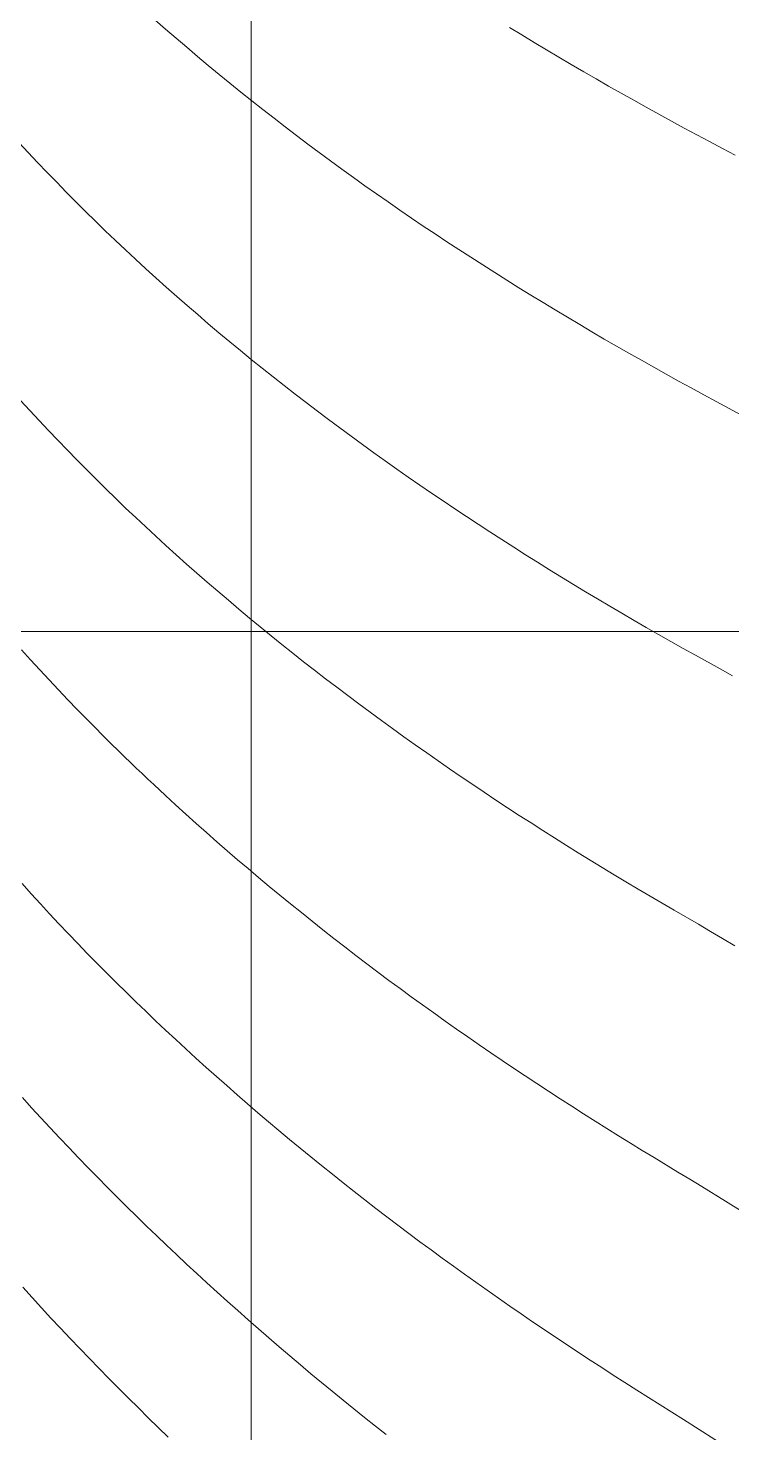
# Model space of a CAD drawing. Extents: x 11249 to 82946, y 15238 to 34763.
# Drawn here: x 53851 to 54113, y 26323 to 26846 of the extents above; entities that cross this region are included whole.
import ezdxf

# ---------------------------------------------------------------- set-up
doc = ezdxf.new("R2010")
doc.units = 0
doc.header["$LTSCALE"] = 250
doc.layers.add('03_Lines_Frames1', color=7, linetype='CONTINUOUS', lineweight=15)
doc.layers.add('03_Lines_Grid', color=253, linetype='CONTINUOUS', lineweight=15)
doc.layers.add('Make2D$Annotation$S0CO1', color=1, linetype='CONTINUOUS', true_color=0xff0000)

# ---------------------------------------------------------------- blocks, each defined once
blk = doc.blocks.new('*U5')
at = {"layer": '03_Lines_Grid'}
blk.add_line((0, -4367.57), (0, 3839.97), dxfattribs=at)
blk = doc.blocks.new('*U6')
at = {"layer": 'Make2D$Annotation$S0CO1', "color": 0, "linetype": 'ByBlock', "lineweight": -2, "transparency": 16777216}
blk.add_blockref('*U5', (4500, 0), dxfattribs=at)

msp = doc.modelspace()

# ---------------------------------------------------------------- linework, layer by layer
at = {"layer": '03_Lines_Frames1'}
for points in [[(54116.51, 26702.17), (54107.14, 26707.2), (54102.47, 26709.72), (54097.8, 26712.25), (54093.14, 26714.8), (54088.49, 26717.37), (54083.85, 26719.96), (54079.23, 26722.56), (54074.61, 26725.18), (54070, 26727.82), (54065.41, 26730.48), (54060.82, 26733.15), (54056.25, 26735.85), (54051.68, 26738.56), (54047.14, 26741.29), (54042.6, 26744.03), (54038.08, 26746.8), (54033.57, 26749.59), (54029.07, 26752.39), (54024.58, 26755.22), (54020.1, 26758.06), (54015.64, 26760.93), (54011.2, 26763.8), (54006.78, 26766.7), (54002.37, 26769.63), (53997.97, 26772.57), (53993.58, 26775.53), (53989.21, 26778.51), (53984.86, 26781.52), (53980.52, 26784.54), (53976.21, 26787.58), (53971.91, 26790.64), (53967.63, 26793.72), (53963.37, 26796.83), (53959.12, 26799.96), (53954.89, 26803.11), (53950.68, 26806.28), (53946.48, 26809.47), (53942.33, 26812.68), (53938.19, 26815.91), (53934.06, 26819.16), (53929.96, 26822.43), (53925.88, 26825.73), (53921.81, 26829.05), (53917.76, 26832.39), (53913.74, 26835.76), (53909.76, 26839.13), (53905.8, 26842.52), (53901.87, 26845.94), (53897.95, 26849.38)], [(54114.18, 26798.99), (54109.43, 26801.49), (54104.68, 26804), (54099.94, 26806.52), (54095.21, 26809.06), (54090.49, 26811.62), (54085.79, 26814.2), (54081.09, 26816.79), (54076.4, 26819.4), (54071.72, 26822.03), (54067.05, 26824.68), (54062.4, 26827.35), (54057.75, 26830.03), (54053.12, 26832.74), (54048.5, 26835.46), (54043.9, 26838.2), (54039.3, 26840.95), (54034.72, 26843.73), (54030.15, 26846.53)], [(54114.03, 26504.51), (54109.51, 26507.19), (54105.01, 26509.85), (54100.49, 26512.49), (54091.47, 26517.71), (54086.96, 26520.33), (54082.47, 26522.96), (54077.99, 26525.61), (54073.51, 26528.28), (54069.05, 26530.96), (54064.6, 26533.66), (54060.15, 26536.38), (54055.72, 26539.12), (54051.3, 26541.87), (54046.89, 26544.64), (54042.5, 26547.43), (54038.11, 26550.24), (54033.74, 26553.06), (54029.38, 26555.9), (54025.04, 26558.76), (54020.7, 26561.64), (54016.38, 26564.54), (54012.07, 26567.45), (54007.78, 26570.39), (54003.49, 26573.35), (53999.23, 26576.32), (53994.99, 26579.31), (53990.75, 26582.32), (53986.53, 26585.35), (53982.33, 26588.4), (53978.14, 26591.47), (53973.96, 26594.56), (53969.8, 26597.67), (53965.67, 26600.79), (53961.55, 26603.94), (53957.45, 26607.1), (53953.36, 26610.29), (53949.3, 26613.5), (53945.24, 26616.72), (53941.21, 26619.97), (53937.19, 26623.25), (53933.21, 26626.53), (53929.25, 26629.83), (53925.3, 26633.15), (53921.37, 26636.5), (53917.46, 26639.87), (53913.57, 26643.26), (53909.7, 26646.67), (53905.85, 26650.11), (53902.05, 26653.54), (53898.26, 26657), (53894.49, 26660.49), (53890.75, 26663.99), (53887.02, 26667.52), (53883.32, 26671.07), (53879.65, 26674.65), (53876, 26678.25), (53872.4, 26681.85), (53868.83, 26685.47), (53865.28, 26689.11), (53861.75, 26692.77), (53858.25, 26696.45), (53854.77, 26700.16), (53851.3, 26703.88), (53847.86, 26707.63)], [(54128.41, 26398.35), (54110.62, 26409.33), (54101.74, 26414.8), (54097.31, 26417.51), (54092.87, 26420.21), (54084.01, 26425.56), (54079.59, 26428.25), (54075.17, 26430.95), (54070.77, 26433.66), (54066.38, 26436.39), (54062, 26439.14), (54057.63, 26441.91), (54053.27, 26444.69), (54048.92, 26447.49), (54044.58, 26450.31), (54040.25, 26453.14), (54035.94, 26455.99), (54031.63, 26458.86), (54027.35, 26461.75), (54023.07, 26464.65), (54018.8, 26467.57), (54014.55, 26470.51), (54010.31, 26473.47), (54006.09, 26476.45), (54001.87, 26479.44), (53997.67, 26482.46), (53993.49, 26485.48), (53989.33, 26488.53), (53985.17, 26491.6), (53981.03, 26494.68), (53976.91, 26497.79), (53972.8, 26500.91), (53968.7, 26504.06), (53964.63, 26507.22), (53960.57, 26510.4), (53956.53, 26513.6), (53952.51, 26516.81), (53948.5, 26520.05), (53944.51, 26523.31), (53940.53, 26526.58), (53936.57, 26529.88), (53932.63, 26533.2), (53928.72, 26536.53), (53924.83, 26539.88), (53920.96, 26543.25), (53917.1, 26546.64), (53913.26, 26550.05), (53909.44, 26553.48), (53905.64, 26556.94), (53901.86, 26560.41), (53897.48, 26564.49), (53895.29, 26566.54), (53893.12, 26568.6), (53890.95, 26570.67), (53888.79, 26572.74), (53886.63, 26574.82), (53884.49, 26576.91), (53881.47, 26579.87), (53878.47, 26582.85), (53875.48, 26585.84), (53872.51, 26588.85), (53868.97, 26592.48), (53865.45, 26596.13), (53861.96, 26599.8), (53858.48, 26603.5), (53855.03, 26607.21), (53851.6, 26610.94), (53848.19, 26614.7)], [(54112.47, 26316.84), (54094.95, 26327.97), (54086.21, 26333.5), (54077.49, 26339), (54073.14, 26341.76), (54068.79, 26344.54), (54064.46, 26347.33), (54060.14, 26350.14), (54055.83, 26352.97), (54051.53, 26355.81), (54047.24, 26358.66), (54042.96, 26361.54), (54038.7, 26364.43), (54034.44, 26367.33), (54030.2, 26370.26), (54025.97, 26373.2), (54021.75, 26376.15), (54017.54, 26379.13), (54013.35, 26382.12), (54009.17, 26385.12), (54005, 26388.15), (54000.84, 26391.19), (53996.7, 26394.25), (53992.57, 26397.33), (53988.45, 26400.42), (53984.35, 26403.54), (53980.27, 26406.67), (53976.2, 26409.81), (53972.14, 26412.98), (53968.09, 26416.16), (53964.06, 26419.37), (53960.05, 26422.59), (53956.06, 26425.82), (53952.08, 26429.07), (53948.12, 26432.35), (53944.17, 26435.64), (53940.24, 26438.95), (53936.33, 26442.28), (53932.43, 26445.63), (53928.55, 26448.99), (53924.69, 26452.37), (53920.85, 26455.77), (53917.03, 26459.19), (53913.23, 26462.63), (53909.44, 26466.08), (53905.68, 26469.56), (53901.93, 26473.06), (53898.2, 26476.57), (53894.5, 26480.09), (53890.82, 26483.64), (53887.16, 26487.2), (53883.52, 26490.78), (53879.9, 26494.38), (53876.3, 26498.01), (53872.72, 26501.65), (53869.17, 26505.32), (53865.66, 26508.98), (53862.16, 26512.67), (53858.69, 26516.38), (53855.24, 26520.1), (53851.81, 26523.85), (53848.4, 26527.61)], [(53984.13, 26322.39), (53980.09, 26325.58), (53976.05, 26328.79), (53972.03, 26332.02), (53968.03, 26335.26), (53964.03, 26338.52), (53960.05, 26341.79), (53956.09, 26345.08), (53952.14, 26348.39), (53948.21, 26351.72), (53944.29, 26355.06), (53940.39, 26358.42), (53936.5, 26361.79), (53932.63, 26365.19), (53928.78, 26368.6), (53924.93, 26372.03), (53921.11, 26375.47), (53917.31, 26378.93), (53913.52, 26382.41), (53909.75, 26385.9), (53906, 26389.42), (53902.26, 26392.95), (53898.54, 26396.5), (53894.84, 26400.07), (53891.16, 26403.64), (53887.5, 26407.24), (53883.86, 26410.86), (53880.23, 26414.49), (53876.63, 26418.14), (53873.04, 26421.81), (53869.47, 26425.5), (53865.93, 26429.2), (53862.41, 26432.92), (53858.91, 26436.65), (53855.44, 26440.4), (53851.98, 26444.17), (53848.54, 26447.96)]]:
    msp.add_lwpolyline(points, dxfattribs=at)
at = {"layer": '03_Lines_Frames1', "color": 2}
for points in [[(54113.19, 26604.99), (54108.59, 26607.58), (54099.4, 26612.69), (54094.81, 26615.26), (54090.23, 26617.83), (54085.65, 26620.43), (54081.09, 26623.04), (54076.54, 26625.67), (54072, 26628.31), (54067.47, 26630.97), (54062.95, 26633.66), (54058.44, 26636.35), (54053.95, 26639.07), (54049.46, 26641.81), (54044.99, 26644.56), (54040.53, 26647.33), (54036.08, 26650.12), (54031.65, 26652.93), (54027.22, 26655.75), (54022.81, 26658.6), (54018.41, 26661.46), (54014.03, 26664.35), (54009.66, 26667.25), (54005.31, 26670.17), (54000.97, 26673.11), (53996.65, 26676.07), (53992.34, 26679.05), (53988.05, 26682.05), (53983.77, 26685.08), (53979.51, 26688.12), (53975.26, 26691.18), (53971.04, 26694.26), (53966.83, 26697.36), (53962.64, 26700.48), (53958.47, 26703.62), (53954.31, 26706.78), (53950.17, 26709.97), (53946.05, 26713.17), (53941.95, 26716.4), (53937.88, 26719.64), (53933.83, 26722.9), (53929.8, 26726.19), (53925.79, 26729.49), (53921.79, 26732.82), (53917.82, 26736.17), (53913.86, 26739.55), (53909.93, 26742.95), (53906.04, 26746.34), (53902.17, 26749.77), (53898.32, 26753.21), (53894.5, 26756.68), (53890.69, 26760.18), (53886.91, 26763.7), (53883.16, 26767.25), (53879.43, 26770.82), (53875.76, 26774.38), (53872.11, 26777.97), (53868.48, 26781.58), (53864.89, 26785.21), (53861.31, 26788.87), (53857.75, 26792.55), (53854.22, 26796.25), (53850.7, 26799.97), (53847.24, 26803.67)], [(53902.91, 26321.44), (53899.17, 26325.05), (53895.46, 26328.67), (53891.76, 26332.31), (53888.07, 26335.97), (53884.41, 26339.64), (53880.75, 26343.33), (53877.12, 26347.04), (53873.5, 26350.76), (53869.9, 26354.5), (53866.31, 26358.25), (53862.74, 26362.02), (53859.19, 26365.81), (53855.66, 26369.61), (53852.14, 26373.43), (53848.64, 26377.26)]]:
    msp.add_lwpolyline(points, dxfattribs=at)
at = {"layer": '03_Lines_Frames1'}
for points, knots in [([(54908.92, 25461.58), (54895.77, 25464.89), (54882.63, 25468.3), (54869.53, 25471.81), (54850.74, 25476.85), (54832.01, 25482.11), (54813.36, 25487.66), (54794.7, 25493.22), (54776.13, 25499.05), (54757.68, 25505.25), (54739.24, 25511.46), (54720.91, 25518.03), (54702.78, 25525.1), (54693.72, 25528.63), (54684.71, 25532.29), (54675.76, 25536.09), (54666.83, 25539.89), (54657.95, 25543.84), (54649.16, 25547.97), (54629.58, 25557.18), (54610.14, 25566.66), (54590.81, 25576.4), (54571.55, 25586.1), (54552.41, 25596.05), (54533.4, 25606.24), (54514.45, 25616.39), (54495.62, 25626.77), (54476.91, 25637.37), (54458.26, 25647.93), (54439.74, 25658.71), (54421.33, 25669.69), (54402.99, 25680.64), (54384.77, 25691.8), (54366.68, 25703.16), (54348.66, 25714.48), (54330.76, 25726), (54313, 25737.74), (54295.3, 25749.43), (54277.74, 25761.33), (54260.34, 25773.44), (54251.66, 25779.48), (54243.03, 25785.58), (54234.43, 25791.73), (54225.86, 25797.87), (54217.33, 25804.07), (54208.84, 25810.32), (54200.38, 25816.56), (54191.96, 25822.86), (54183.59, 25829.23), (54175.25, 25835.58), (54166.96, 25841.99), (54158.72, 25848.47), (54150.52, 25854.93), (54142.37, 25861.46), (54134.29, 25868.06), (54126.25, 25874.64), (54118.26, 25881.29), (54110.36, 25888.03), (54102.51, 25894.72), (54094.73, 25901.5), (54087.04, 25908.38), (54079.39, 25915.23), (54071.85, 25922.18), (54064.43, 25929.27), (54060.72, 25932.82), (54057.05, 25936.4), (54053.4, 25940.01), (54049.76, 25943.63), (54046.14, 25947.28), (54042.57, 25950.97), (54035.38, 25958.38), (54028.35, 25965.94), (54021.47, 25973.65), (54018.01, 25977.53), (54014.58, 25981.45), (54011.2, 25985.4), (54007.8, 25989.38), (54004.44, 25993.39), (54001.1, 25997.41), (53994.41, 26005.47), (53987.77, 26013.58), (53981.2, 26021.73), (53968.08, 26038.03), (53955.19, 26054.52), (53942.55, 26071.2), (53929.94, 26087.85), (53917.57, 26104.7), (53905.47, 26121.73), (53893.39, 26138.73), (53881.58, 26155.92), (53870.05, 26173.31), (53858.53, 26190.66), (53847.31, 26208.21), (53836.38, 26225.94), (53825.46, 26243.66), (53814.85, 26261.56), (53804.58, 26279.66), (53794.31, 26297.76), (53784.39, 26316.04), (53774.8, 26334.51), (53765.19, 26353), (53755.94, 26371.66), (53747.19, 26390.58), (53738.41, 26409.55), (53730.15, 26428.76), (53722.5, 26448.22), (53714.81, 26467.75), (53707.73, 26487.52), (53701.22, 26507.47), (53694.69, 26527.47), (53688.73, 26547.67), (53683.34, 26568.01), (53677.94, 26588.37), (53673.1, 26608.89), (53668.78, 26629.51), (53664.47, 26650.14), (53660.68, 26670.88), (53657.37, 26691.69), (53654.05, 26712.49), (53651.21, 26733.37), (53648.78, 26754.3), (53646.34, 26775.22), (53644.32, 26796.19), (53642.63, 26817.19), (53640.94, 26838.2), (53639.59, 26859.22), (53638.5, 26880.27), (53637.4, 26901.33), (53636.58, 26922.4), (53635.94, 26943.48), (53635.31, 26964.58), (53634.87, 26985.68), (53634.56, 27006.79), (53634.4, 27017.36), (53634.28, 27027.92), (53634.18, 27038.48), (53634.08, 27049.05), (53634.01, 27059.62), (53633.96, 27070.19), (53633.9, 27080.77), (53633.87, 27091.34), (53633.85, 27101.91), (53633.83, 27112.49), (53633.82, 27123.06), (53633.82, 27133.64)], [-274.159357, -274.159357, -274.159357, -274.159357, -233.464775, -233.464775, -233.464775, -175.089579, -175.089579, -175.089579, -116.697789, -116.697789, -116.697789, -58.309654, -58.309654, -58.309654, -29.137521, -29.137521, -29.137521, -0.000356, -0.000356, -0.000356, 64.908221, 64.908221, 64.908221, 129.614009, 129.614009, 129.614009, 194.116173, 194.116173, 194.116173, 258.412413, 258.412413, 258.412413, 322.497879, 322.497879, 322.497879, 386.362487, 386.362487, 386.362487, 449.986626, 449.986626, 449.986626, 481.697194, 481.697194, 481.697194, 513.330844, 513.330844, 513.330844, 544.877335, 544.877335, 544.877335, 576.321414, 576.321414, 576.321414, 607.640927, 607.640927, 607.640927, 638.802732, 638.802732, 638.802732, 669.756008, 669.756008, 669.756008, 700.545686, 700.545686, 700.545686, 715.933841, 715.933841, 715.933841, 731.345182, 731.345182, 731.345182, 762.32835, 762.32835, 762.32835, 777.934453, 777.934453, 777.934453, 793.628668, 793.628668, 793.628668, 825.053031, 825.053031, 825.053031, 887.834209, 887.834209, 887.834209, 950.511753, 950.511753, 950.511753, 1013.087743, 1013.087743, 1013.087743, 1075.575328, 1075.575328, 1075.575328, 1138.004341, 1138.004341, 1138.004341, 1200.427734, 1200.427734, 1200.427734, 1262.935424, 1262.935424, 1262.935424, 1325.662682, 1325.662682, 1325.662682, 1388.636071, 1388.636071, 1388.636071, 1451.776631, 1451.776631, 1451.776631, 1514.99421, 1514.99421, 1514.99421, 1578.221358, 1578.221358, 1578.221358, 1641.430619, 1641.430619, 1641.430619, 1704.629206, 1704.629206, 1704.629206, 1767.844161, 1767.844161, 1767.844161, 1831.106744, 1831.106744, 1831.106744, 1894.439369, 1894.439369, 1894.439369, 1926.13367, 1926.13367, 1926.13367, 1957.84409, 1957.84409, 1957.84409, 1989.565042, 1989.565042, 1989.565042, 2021.28653, 2021.28653, 2021.28653, 2021.28653]), ([(54912.24, 25673.46), (54900.34, 25676.63), (54888.45, 25679.86), (54876.57, 25683.15), (54857.17, 25688.51), (54837.8, 25694.03), (54818.48, 25699.7), (54799.15, 25705.37), (54779.88, 25711.21), (54760.65, 25717.22), (54741.42, 25723.24), (54722.24, 25729.44), (54703.14, 25735.85), (54684.03, 25742.25), (54664.98, 25748.87), (54646.03, 25755.72), (54627.08, 25762.57), (54608.21, 25769.67), (54589.46, 25777.05), (54580.1, 25780.74), (54570.76, 25784.5), (54561.46, 25788.35), (54552.17, 25792.19), (54542.92, 25796.11), (54533.71, 25800.13), (54520.04, 25806.11), (54506.44, 25812.23), (54492.89, 25818.48), (54479.41, 25824.71), (54465.99, 25831.06), (54452.63, 25837.54), (54439.32, 25843.98), (54426.08, 25850.55), (54412.89, 25857.22), (54399.75, 25863.87), (54386.67, 25870.62), (54373.64, 25877.48), (54360.67, 25884.31), (54347.75, 25891.24), (54334.88, 25898.26), (54322.06, 25905.26), (54309.3, 25912.35), (54296.59, 25919.53), (54283.93, 25926.69), (54271.32, 25933.94), (54258.77, 25941.28), (54252.52, 25944.94), (54246.27, 25948.62), (54240.05, 25952.32), (54233.83, 25956.01), (54227.64, 25959.73), (54221.45, 25963.47), (54215.28, 25967.2), (54209.13, 25970.95), (54202.99, 25974.72), (54196.87, 25978.48), (54190.76, 25982.26), (54184.67, 25986.07), (54178.6, 25989.86), (54172.54, 25993.67), (54166.5, 25997.5), (54160.48, 26001.31), (54154.48, 26005.14), (54148.49, 26008.99), (54142.54, 26012.81), (54136.59, 26016.64), (54130.66, 26020.5), (54124.75, 26024.34), (54118.86, 26028.19), (54112.99, 26032.1), (54110.06, 26034.05), (54107.14, 26036.01), (54104.22, 26037.99), (54101.3, 26039.98), (54098.39, 26041.98), (54095.49, 26043.99), (54089.66, 26048.05), (54083.9, 26052.19), (54078.2, 26056.43), (54075.33, 26058.56), (54072.48, 26060.72), (54069.66, 26062.91), (54066.82, 26065.12), (54064.01, 26067.35), (54061.2, 26069.59), (54055.59, 26074.09), (54050, 26078.62), (54044.44, 26083.18), (54033.32, 26092.31), (54022.31, 26101.57), (54011.41, 26110.96), (54000.51, 26120.35), (53989.71, 26129.87), (53979.03, 26139.51), (53968.34, 26149.17), (53957.77, 26158.94), (53947.31, 26168.85), (53936.83, 26178.77), (53926.47, 26188.81), (53916.22, 26198.97), (53905.94, 26209.16), (53895.79, 26219.46), (53885.75, 26229.9), (53875.66, 26240.38), (53865.71, 26250.98), (53855.86, 26261.69), (53845.92, 26272.49), (53836.12, 26283.36), (53826.5, 26294.44), (53816.82, 26305.59), (53807.34, 26316.93), (53798.16, 26328.51), (53788.95, 26340.13), (53780.03, 26351.99), (53771.43, 26364.07), (53762.83, 26376.16), (53754.53, 26388.49), (53746.6, 26401.03), (53738.69, 26413.54), (53731.13, 26426.29), (53723.96, 26439.24), (53716.82, 26452.13), (53710.06, 26465.24), (53703.71, 26478.54), (53697.39, 26491.77), (53691.47, 26505.19), (53685.97, 26518.79), (53680.49, 26532.33), (53675.42, 26546.02), (53670.77, 26559.87), (53666.13, 26573.68), (53661.91, 26587.63), (53658.11, 26601.7), (53654.31, 26615.77), (53650.93, 26629.95), (53647.98, 26644.22), (53645.02, 26658.51), (53642.5, 26672.89), (53640.42, 26687.34), (53639.38, 26694.58), (53638.45, 26701.84), (53637.64, 26709.1), (53636.83, 26716.38), (53636.14, 26723.67), (53635.58, 26730.98), (53635.01, 26738.28), (53634.57, 26745.6), (53634.28, 26752.93), (53633.98, 26760.26), (53633.82, 26767.59), (53633.82, 26774.92)], [-399.52486, -399.52486, -399.52486, -399.52486, -362.563137, -362.563137, -362.563137, -302.160259, -302.160259, -302.160259, -241.731566, -241.731566, -241.731566, -181.276326, -181.276326, -181.276326, -120.803579, -120.803579, -120.803579, -60.34502, -60.34502, -60.34502, -30.147382, -30.147382, -30.147382, -0.000295, -0.000295, -0.000295, 44.754015, 44.754015, 44.754015, 89.301035, 89.301035, 89.301035, 133.651491, 133.651491, 133.651491, 177.81469, 177.81469, 177.81469, 221.797958, 221.797958, 221.797958, 265.603571, 265.603571, 265.603571, 309.226436, 309.226436, 309.226436, 330.963862, 330.963862, 330.963862, 352.64654, 352.64654, 352.64654, 374.268074, 374.268074, 374.268074, 395.818741, 395.818741, 395.818741, 417.284411, 417.284411, 417.284411, 438.644343, 438.644343, 438.644343, 459.868356, 459.868356, 459.868356, 480.999636, 480.999636, 480.999636, 491.57178, 491.57178, 491.57178, 502.165765, 502.165765, 502.165765, 523.467497, 523.467497, 523.467497, 534.190285, 534.190285, 534.190285, 544.964522, 544.964522, 544.964522, 566.541702, 566.541702, 566.541702, 609.700871, 609.700871, 609.700871, 652.873743, 652.873743, 652.873743, 696.084176, 696.084176, 696.084176, 739.370577, 739.370577, 739.370577, 782.791869, 782.791869, 782.791869, 826.434244, 826.434244, 826.434244, 870.421067, 870.421067, 870.421067, 914.739305, 914.739305, 914.739305, 959.238735, 959.238735, 959.238735, 1003.775661, 1003.775661, 1003.775661, 1048.203111, 1048.203111, 1048.203111, 1092.425607, 1092.425607, 1092.425607, 1136.422424, 1136.422424, 1136.422424, 1180.238283, 1180.238283, 1180.238283, 1223.957806, 1223.957806, 1223.957806, 1267.676522, 1267.676522, 1267.676522, 1311.474078, 1311.474078, 1311.474078, 1333.414422, 1333.414422, 1333.414422, 1355.384727, 1355.384727, 1355.384727, 1377.378591, 1377.378591, 1377.378591, 1399.38167, 1399.38167, 1399.38167, 1399.38167])]:
    msp.add_open_spline(points, degree=3, knots=knots, dxfattribs=at)
at = {"layer": '03_Lines_Grid'}
msp.add_line((12843.68, 26621.52), (63550.2, 26621.52), dxfattribs=at)

# ---------------------------------------------------------------- block references
at = {"layer": 'Make2D$Annotation$S0CO1', "xscale": -1}
msp.add_blockref('*U6', (58433.82, 28868.05), dxfattribs=at)

doc.saveas('drawing.dxf')
